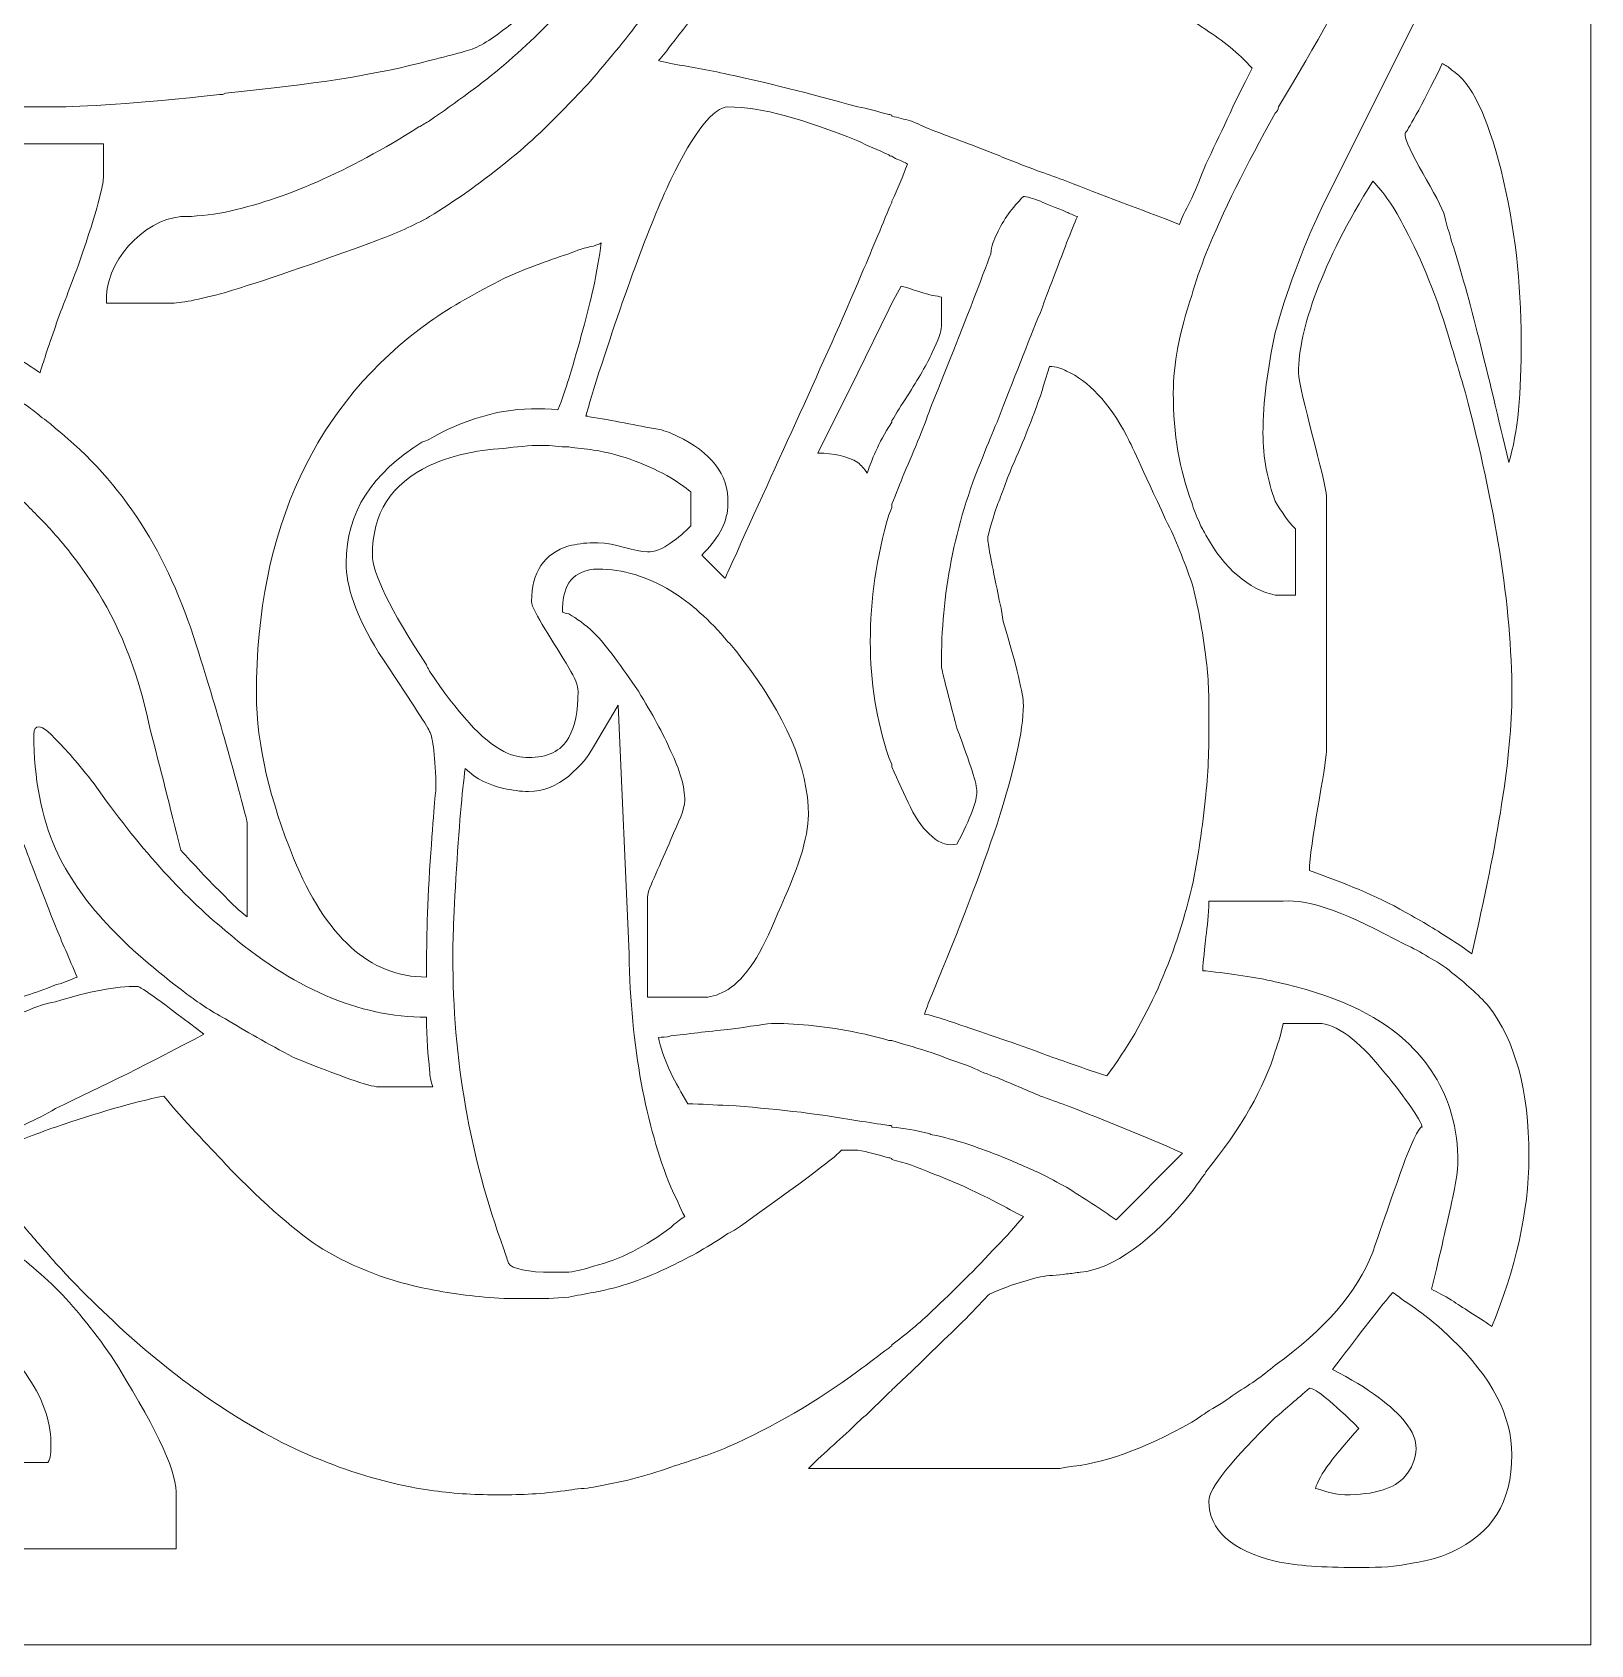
# Model space of a CAD drawing. Header units: inches. Extents: x -198 to 793, y -73 to 914.
# Drawn here: x 302 to 793, y -73 to 434 of the extents above; entities that cross this region are included whole.
import ezdxf

# ---------------------------------------------------------------- set-up
doc = ezdxf.new("R2010")
doc.units = ezdxf.units.IN
doc.header["$MEASUREMENT"] = 0
doc.layers.add('图层 1', color=7, linetype='Continuous')

# ---------------------------------------------------------------- blocks, each defined once
blk = doc.blocks.new('block 2')
at = {"layer": '图层 1', "lineweight": 0}
for points, knots in [([(749.15, 914.48), (749.15, 914.48), (734.55, 914.48), (734.55, 914.48), (734.55, 914.48), (693.66, 914.48), (693.66, 914.48), (693.66, 914.48), (671.77, 914.48), (671.77, 914.48), (671.77, 914.48), (667.39, 914.48), (667.39, 914.48), (667.39, 914.48), (627.97, 914.48), (627.97, 914.48), (627.97, 914.48), (619.69, 914.48), (619.69, 914.48), (619.69, 914.48), (606.07, 914.48), (606.07, 914.48), (606.07, 914.48), (585.62, 914.48), (585.62, 914.48), (585.62, 914.48), (572.98, 914.48), (572.98, 914.48), (572.98, 914.48), (571.99, 914.48), (571.99, 914.48), (571.99, 914.48), (562.26, 914.48), (562.26, 914.48), (562.26, 914.48), (521.37, 914.48), (521.37, 914.48), (521.37, 914.48), (503.37, 914.48), (503.37, 914.48), (503.37, 914.48), (479.04, 914.48), (479.04, 914.48), (479.04, 914.48), (471.25, 914.48), (471.25, 914.48), (471.25, 914.48), (450.81, 914.48), (450.81, 914.48), (450.81, 914.48), (427.46, 914.48), (427.46, 914.48), (427.46, 914.48), (363.21, 914.48), (363.21, 914.48), (363.21, 914.48), (309.67, 914.48), (309.67, 914.48), (309.67, 914.48), (300.43, 914.48), (300.43, 914.48), (300.43, 914.48), (255.16, 914.48), (255.16, 914.48), (255.16, 914.48), (239.59, 914.48), (239.59, 914.48), (239.59, 914.48), (234.72, 914.48), (234.72, 914.48), (234.72, 914.48), (213.8, 914.48), (213.8, 914.48), (213.8, 914.48), (206.98, 914.48), (206.98, 914.48), (206.98, 914.48), (181.18, 914.48), (181.18, 914.48), (181.18, 914.48), (152.96, 914.48), (152.96, 914.48), (152.96, 914.48), (116.94, 914.48), (116.94, 914.48), (116.94, 914.48), (98.45, 914.48), (98.45, 914.48), (98.45, 914.48), (69.25, 914.48), (69.25, 914.48), (69.25, 914.48), (20.09, 914.48), (20.09, 914.48), (20.09, 914.48), (-57.29, 914.48), (-57.29, 914.48), (-57.29, 914.48), (-79.67, 914.48), (-79.67, 914.48), (-79.67, 914.48), (-120.07, 914.48), (-120.07, 914.48), (-120.07, 914.48), (-197.94, 914.48), (-197.94, 914.48), (-197.94, 914.48), (-197.94, 335.33), (-197.94, 335.33), (-197.94, 335.33), (-120.07, 335.33), (-120.07, 335.33), (-120.07, 335.33), (-79.67, 335.33), (-79.67, 335.33), (-79.67, 335.33), (-57.29, 335.33), (-57.29, 335.33), (-57.29, 335.33), (20.09, 335.33), (20.09, 335.33), (20.09, 335.33), (69.25, 335.33), (69.25, 335.33), (69.25, 335.33), (98.45, 335.33), (98.45, 335.33), (98.45, 335.33), (116.94, 335.33), (116.94, 335.33), (116.94, 335.33), (127.17, 335.33), (127.17, 335.33), (130.09, 335.33), (138.36, 329.97), (152.96, 319.75), (155.89, 317.81), (158.8, 315.86), (161.73, 313.43), (170, 307.59), (176.33, 303.21), (181.19, 299.32), (188.01, 293.96), (190.92, 290.06), (190.92, 288.13), (190.92, 288.13), (190.92, -73.48), (190.92, -73.48), (190.92, -73.48), (206.98, -73.48), (206.98, -73.48), (206.98, -73.48), (213.8, -73.48), (213.8, -73.48), (213.8, -73.48), (234.72, -73.48), (234.72, -73.48), (234.72, -73.48), (239.59, -73.48), (239.59, -73.48), (239.59, -73.48), (255.17, -73.48), (255.17, -73.48), (255.17, -73.48), (300.43, -73.48), (300.43, -73.48), (300.43, -73.48), (309.67, -73.48), (309.67, -73.48), (309.67, -73.48), (363.21, -73.48), (363.21, -73.48), (363.21, -73.48), (427.46, -73.48), (427.46, -73.48), (427.46, -73.48), (450.81, -73.48), (450.81, -73.48), (450.81, -73.48), (471.25, -73.48), (471.25, -73.48), (471.25, -73.48), (479.04, -73.48), (479.04, -73.48), (479.04, -73.48), (503.37, -73.48), (503.37, -73.48), (503.37, -73.48), (521.38, -73.48), (521.38, -73.48), (521.38, -73.48), (562.26, -73.48), (562.26, -73.48), (562.26, -73.48), (572, -73.48), (572, -73.48), (572, -73.48), (572.98, -73.48), (572.98, -73.48), (572.98, -73.48), (585.62, -73.48), (585.62, -73.48), (585.62, -73.48), (606.07, -73.48), (606.07, -73.48), (606.07, -73.48), (619.69, -73.48), (619.69, -73.48), (619.69, -73.48), (627.97, -73.48), (627.97, -73.48), (627.97, -73.48), (667.39, -73.48), (667.39, -73.48), (667.39, -73.48), (671.77, -73.48), (671.77, -73.48), (671.77, -73.48), (693.66, -73.48), (693.66, -73.48), (693.66, -73.48), (734.55, -73.48), (734.55, -73.48), (734.55, -73.48), (749.15, -73.48), (749.15, -73.48), (749.15, -73.48), (792.95, -73.48), (792.95, -73.48), (792.95, -73.48), (792.95, 914.48), (792.95, 914.48), (792.95, 914.48), (749.15, 914.48), (749.15, 914.48)], [0, 0, 0, 0, 1, 1, 1, 2, 2, 2, 3, 3, 3, 4, 4, 4, 5, 5, 5, 6, 6, 6, 7, 7, 7, 8, 8, 8, 9, 9, 9, 10, 10, 10, 11, 11, 11, 12, 12, 12, 13, 13, 13, 14, 14, 14, 15, 15, 15, 16, 16, 16, 17, 17, 17, 18, 18, 18, 19, 19, 19, 20, 20, 20, 21, 21, 21, 22, 22, 22, 23, 23, 23, 24, 24, 24, 25, 25, 25, 26, 26, 26, 27, 27, 27, 28, 28, 28, 29, 29, 29, 30, 30, 30, 31, 31, 31, 32, 32, 32, 33, 33, 33, 34, 34, 34, 35, 35, 35, 36, 36, 36, 37, 37, 37, 38, 38, 38, 39, 39, 39, 40, 40, 40, 41, 41, 41, 42, 42, 42, 43, 43, 43, 44, 44, 44, 45, 45, 45, 46, 46, 46, 47, 47, 47, 48, 48, 48, 49, 49, 49, 50, 50, 50, 51, 51, 51, 52, 52, 52, 53, 53, 53, 54, 54, 54, 55, 55, 55, 56, 56, 56, 57, 57, 57, 58, 58, 58, 59, 59, 59, 60, 60, 60, 61, 61, 61, 62, 62, 62, 63, 63, 63, 64, 64, 64, 65, 65, 65, 66, 66, 66, 67, 67, 67, 68, 68, 68, 69, 69, 69, 70, 70, 70, 71, 71, 71, 72, 72, 72, 73, 73, 73, 74, 74, 74, 75, 75, 75, 76, 76, 76, 77, 77, 77, 78, 78, 78, 78]), ([(726.27, 516.38), (726.27, 516.38), (726.27, 544.61), (726.27, 544.61), (726.27, 544.61), (734.55, 544.61), (734.55, 544.61), (734.55, 544.61), (735.52, 544.61), (735.52, 544.61), (740.88, 545.09), (745.26, 543.14), (749.15, 538.76), (752.56, 535.36), (755.48, 530.49), (757.43, 524.65), (760.83, 516.38), (762.78, 509.07), (762.78, 502.75), (762.78, 494.96), (758.4, 480.35), (749.15, 460.89), (747.2, 457), (745.26, 452.62), (742.82, 448.24), (742.82, 448.24), (734.55, 431.69), (734.55, 431.69), (734.55, 431.69), (708.27, 379.14), (708.27, 379.14), (701.94, 365.51), (697.07, 352.37), (693.66, 339.71), (691.23, 328.52), (689.77, 317.81), (689.77, 308.07), (689.77, 300.29), (691.23, 292.99), (693.66, 286.66), (695.61, 283.25), (697.56, 280.33), (699.99, 277.91), (699.99, 277.91), (699.99, 256.97), (699.99, 256.97), (698.05, 256.97), (696.1, 256.97), (693.66, 256.97), (685.4, 258.92), (677.61, 265.25), (671.77, 275.95), (671.28, 276.93), (670.3, 278.38), (669.83, 279.85), (668.85, 281.79), (667.87, 284.23), (667.39, 286.18), (663.49, 296.39), (661.54, 307.59), (661.54, 320.73), (661.54, 329.48), (663.49, 340.19), (667.39, 351.39), (668.36, 355.77), (670.3, 360.15), (671.77, 364.53), (677.12, 377.67), (684.43, 392.27), (693.66, 408.82), (694.15, 409.31), (694.64, 409.79), (694.64, 410.76), (718.98, 451.16), (731.63, 477.45), (733.57, 488.15), (734.55, 492.04), (734.55, 495.45), (734.55, 498.37), (734.55, 510.05), (726.27, 514.91), (726.27, 516.38)], [0, 0, 0, 0, 1, 1, 1, 2, 2, 2, 3, 3, 3, 4, 4, 4, 5, 5, 5, 6, 6, 6, 7, 7, 7, 8, 8, 8, 9, 9, 9, 10, 10, 10, 11, 11, 11, 12, 12, 12, 13, 13, 13, 14, 14, 14, 15, 15, 15, 16, 16, 16, 17, 17, 17, 18, 18, 18, 19, 19, 19, 20, 20, 20, 21, 21, 21, 22, 22, 22, 23, 23, 23, 24, 24, 24, 25, 25, 25, 26, 26, 26, 27, 27, 27, 27]), ([(521.37, 479.88), (516.03, 470.62), (510.19, 460.89), (503.37, 451.16), (500.94, 447.75), (498.03, 443.86), (495.1, 439.96), (489.75, 432.67), (484.39, 426.34), (479.04, 420.01), (476.6, 417.09), (473.69, 414.17), (471.25, 411.74), (464.44, 404.44), (457.62, 398.11), (450.81, 392.75), (443.02, 386.43), (435.22, 381.08), (427.46, 376.21), (422.1, 373.29), (416.74, 370.86), (411.39, 368.91), (390.47, 361.12), (374.4, 355.77), (363.21, 352.36), (354.45, 349.93), (349.09, 348.96), (345.69, 348.96), (345.69, 348.96), (325.74, 348.96), (325.74, 348.96), (324.76, 361.61), (337.42, 375.24), (349.09, 376.21), (353.47, 376.21), (358.34, 376.69), (363.21, 377.67), (381.7, 381.56), (401.66, 390.32), (424.05, 404.44), (425.02, 404.93), (426.47, 405.9), (427.46, 406.39), (435.72, 412.23), (444, 418.07), (450.81, 423.91), (458.59, 430.72), (465.42, 437.04), (471.25, 443.86), (474.18, 447.26), (476.6, 450.67), (479.04, 454.09), (481.95, 457.98), (484.39, 461.87), (486.83, 465.76), (493.63, 478.42), (498.99, 489.12), (503.37, 497.89), (505.32, 501.77), (507.27, 505.18), (508.73, 507.62), (513.11, 511.51), (517.48, 514.92), (521.37, 518.33), (529.66, 525.14), (536.95, 530.49), (543.29, 533.9), (538.89, 516.38), (531.6, 498.37), (521.37, 479.88)], [0, 0, 0, 0, 1, 1, 1, 2, 2, 2, 3, 3, 3, 4, 4, 4, 5, 5, 5, 6, 6, 6, 7, 7, 7, 8, 8, 8, 9, 9, 9, 10, 10, 10, 11, 11, 11, 12, 12, 12, 13, 13, 13, 14, 14, 14, 15, 15, 15, 16, 16, 16, 17, 17, 17, 18, 18, 18, 19, 19, 19, 20, 20, 20, 21, 21, 21, 22, 22, 22, 23, 23, 23, 23]), ([(479.04, 472.57), (478.06, 468.68), (475.15, 463.81), (471.25, 457.97), (469.3, 455.06), (466.88, 451.64), (463.95, 448.24), (459.09, 442.4), (455.2, 438.02), (450.81, 435.1), (446.43, 431.69), (442.54, 429.26), (438.64, 428.29), (435.22, 427.31), (431.35, 426.34), (427.46, 425.36), (411.39, 420.99), (389.49, 417.58), (363.21, 415.14), (362.71, 414.66), (362.23, 414.66), (361.26, 414.66), (334.97, 411.74), (317.46, 410.76), (309.67, 410.76), (309.67, 410.76), (309.18, 410.76), (309.18, 410.76), (309.18, 410.76), (300.43, 410.76), (300.43, 410.76), (300.43, 410.76), (272.69, 410.76), (272.69, 410.76), (272.69, 410.76), (272.69, 454.56), (272.69, 454.56), (279.5, 455.06), (288.75, 456.52), (300.43, 457.48), (303.34, 457.97), (306.27, 458.46), (309.67, 458.95), (324.27, 460.41), (342.27, 462.35), (363.21, 464.79), (368.56, 465.76), (374.4, 466.25), (380.25, 467.22), (400.2, 469.17), (415.77, 470.63), (427.46, 472.09), (439.12, 473.06), (446.91, 474.03), (450.81, 474.03), (452.27, 474.03), (453.24, 474.52), (453.24, 474.52), (453.24, 474.52), (471.25, 474.52), (471.25, 474.52), (471.25, 474.52), (479.04, 474.52), (479.04, 474.52), (479.04, 474.52), (479.53, 474.52), (479.53, 474.52), (479.54, 473.55), (479.54, 473.06), (479.04, 472.57)], [0, 0, 0, 0, 1, 1, 1, 2, 2, 2, 3, 3, 3, 4, 4, 4, 5, 5, 5, 6, 6, 6, 7, 7, 7, 8, 8, 8, 9, 9, 9, 10, 10, 10, 11, 11, 11, 12, 12, 12, 13, 13, 13, 14, 14, 14, 15, 15, 15, 16, 16, 16, 17, 17, 17, 18, 18, 18, 19, 19, 19, 20, 20, 20, 21, 21, 21, 22, 22, 22, 23, 23, 23, 23]), ([(562.26, 469.17), (565.19, 468.19), (568.59, 467.7), (572, 467.22), (572.48, 466.74), (572.98, 466.74), (572.98, 466.74), (575.89, 466.25), (578.81, 465.76), (582.21, 464.79), (583.2, 464.79), (584.65, 464.3), (585.62, 464.3), (592.92, 462.84), (599.73, 461.38), (606.06, 459.92), (610.93, 458.46), (615.31, 457.48), (619.69, 456.03), (622.61, 455.06), (625.53, 454.56), (627.97, 453.59), (633.8, 451.64), (639.16, 449.7), (643.54, 448.24), (652.3, 445.81), (660.09, 442.4), (667.39, 438.02), (668.85, 437.04), (670.3, 436.07), (671.77, 435.1), (677.12, 431.69), (681.98, 427.8), (686.36, 422.93), (680.53, 411.74), (676.14, 401.52), (671.77, 392.75), (670.3, 388.87), (668.85, 385.45), (667.39, 382.05), (665.93, 379.13), (664.46, 376.69), (663.49, 373.78), (650.84, 378.64), (638.67, 383.02), (627.97, 387.4), (625.04, 388.38), (622.61, 389.35), (619.69, 390.32), (614.83, 392.27), (610.44, 393.73), (606.07, 395.68), (598.77, 398.6), (591.95, 401.03), (585.62, 403.46), (583.2, 404.44), (581.24, 405.41), (578.81, 406.38), (576.87, 406.87), (574.92, 407.36), (572.98, 407.85), (572.98, 408.33), (572.48, 408.33), (572, 408.33), (568.59, 409.3), (565.19, 410.28), (562.26, 410.76), (546.69, 415.14), (533.06, 418.55), (521.38, 420.99), (515.05, 422.45), (509.21, 423.42), (503.37, 424.39), (502.4, 424.88), (500.94, 424.88), (499.48, 425.36), (500.94, 426.82), (502.4, 428.77), (503.37, 430.23), (510.68, 438.99), (516.51, 448.24), (521.38, 457.97), (523.81, 462.35), (525.76, 467.22), (527.71, 472.09), (527.71, 472.09), (539.39, 472.09), (539.39, 472.09), (541.82, 472.09), (549.6, 471.11), (562.26, 469.17)], [0, 0, 0, 0, 1, 1, 1, 2, 2, 2, 3, 3, 3, 4, 4, 4, 5, 5, 5, 6, 6, 6, 7, 7, 7, 8, 8, 8, 9, 9, 9, 10, 10, 10, 11, 11, 11, 12, 12, 12, 13, 13, 13, 14, 14, 14, 15, 15, 15, 16, 16, 16, 17, 17, 17, 18, 18, 18, 19, 19, 19, 20, 20, 20, 21, 21, 21, 22, 22, 22, 23, 23, 23, 24, 24, 24, 25, 25, 25, 26, 26, 26, 27, 27, 27, 28, 28, 28, 29, 29, 29, 30, 30, 30, 30]), ([(767.15, 298.83), (760.34, 327.55), (755, 350.42), (749.15, 368.43), (748.67, 370.86), (747.68, 372.8), (747.2, 375.24), (747.2, 379.13), (735.52, 396.17), (734.55, 401.52), (734.55, 402.01), (734.55, 402.01), (734.55, 402.01), (734.55, 402.01), (734.55, 402.01), (734.55, 402.5), (735.04, 402.97), (739.41, 410.28), (746.23, 424.39), (747.2, 423.9), (748.18, 423.42), (749.15, 422.45), (755.48, 418.55), (760.34, 407.85), (764.72, 390.81), (769.1, 372.8), (771.05, 355.28), (771.05, 337.27), (771.05, 320.73), (770.08, 308.07), (767.15, 298.83)], [0, 0, 0, 0, 1, 1, 1, 2, 2, 2, 3, 3, 3, 4, 4, 4, 5, 5, 5, 6, 6, 6, 7, 7, 7, 8, 8, 8, 9, 9, 9, 10, 10, 10, 10]), ([(521.37, 264.28), (520.89, 263.79), (520.89, 262.81), (520.41, 262.32), (520.41, 262.32), (513.11, 269.62), (513.11, 269.62), (517.97, 274.49), (520.89, 279.36), (521.37, 284.71), (521.37, 284.71), (521.37, 286.18), (521.37, 286.18), (521.37, 286.18), (521.37, 287.64), (521.37, 287.64), (520.89, 296.39), (514.56, 303.21), (503.37, 308.07), (502.4, 308.56), (501.43, 308.56), (500.46, 309.05), (494.13, 310.02), (486.34, 311.97), (479.04, 312.94), (478.06, 312.94), (477.58, 313.43), (476.6, 313.43), (477.58, 316.35), (478.06, 318.78), (479.04, 321.71), (488.29, 350.9), (496.56, 373.29), (503.37, 387.89), (510.68, 402.98), (517, 410.76), (521.37, 410.76), (532.09, 410.76), (545.23, 406.87), (562.26, 400.06), (565.19, 398.6), (568.59, 397.14), (572, 395.68), (572.48, 395.2), (572.98, 395.2), (572.98, 395.2), (574.44, 394.22), (576.39, 393.73), (577.84, 392.76), (576.39, 388.87), (574.92, 384.97), (572.98, 381.08), (572.98, 380.59), (572.48, 379.62), (572, 378.65), (569.08, 371.34), (565.68, 363.56), (562.26, 355.29), (550.1, 327.06), (535.98, 296.88), (521.37, 264.28)], [0, 0, 0, 0, 1, 1, 1, 2, 2, 2, 3, 3, 3, 4, 4, 4, 5, 5, 5, 6, 6, 6, 7, 7, 7, 8, 8, 8, 9, 9, 9, 10, 10, 10, 11, 11, 11, 12, 12, 12, 13, 13, 13, 14, 14, 14, 15, 15, 15, 16, 16, 16, 17, 17, 17, 18, 18, 18, 19, 19, 19, 20, 20, 20, 20]), ([(272.69, 399.09), (272.69, 399.09), (300.43, 399.09), (300.43, 399.09), (300.43, 399.09), (309.67, 399.09), (309.67, 399.09), (309.67, 399.09), (324.76, 399.09), (324.76, 399.09), (324.76, 399.09), (324.76, 388.38), (324.76, 388.38), (324.76, 386.43), (322.82, 378.16), (317.46, 362.59), (314.54, 354.31), (311.62, 347.49), (309.67, 341.65), (307.24, 334.84), (305.78, 329.97), (304.81, 327.06), (303.34, 328.04), (301.88, 329), (300.43, 329.97), (286.31, 338.74), (272.2, 344.09), (258.08, 347.01), (260.03, 359.18), (265.4, 377.18), (272.69, 399.09)], [0, 0, 0, 0, 1, 1, 1, 2, 2, 2, 3, 3, 3, 4, 4, 4, 5, 5, 5, 6, 6, 6, 7, 7, 7, 8, 8, 8, 9, 9, 9, 10, 10, 10, 10]), ([(700.97, 327.06), (700.97, 340.68), (708.27, 361.61), (724.33, 387.4), (727.74, 384), (731.14, 379.13), (734.55, 372.32), (739.41, 363.07), (744.77, 350.9), (749.15, 335.33), (750.61, 330.46), (752.08, 325.59), (753.52, 320.73), (762.78, 285.2), (768.12, 254.05), (768.12, 225.82), (768.12, 206.85), (763.75, 179.59), (755.48, 144.06), (753.52, 145.53), (751.59, 146.98), (749.15, 148.45), (744.77, 151.36), (739.9, 154.28), (734.55, 157.2), (725.3, 162.56), (715.08, 166.45), (704.37, 170.34), (704.37, 177.65), (709.73, 203.44), (709.73, 207.82), (709.73, 207.82), (709.73, 288.13), (709.73, 288.13), (709.73, 292.5), (700.97, 321.71), (700.97, 327.06)], [0, 0, 0, 0, 1, 1, 1, 2, 2, 2, 3, 3, 3, 4, 4, 4, 5, 5, 5, 6, 6, 6, 7, 7, 7, 8, 8, 8, 9, 9, 9, 10, 10, 10, 11, 11, 11, 12, 12, 12, 12]), ([(593.41, 215.11), (597.79, 203.44), (599.73, 197.59), (599.73, 195.17), (599.73, 192.24), (597.79, 186.88), (593.41, 178.62), (590.98, 178.13), (588.06, 178.62), (585.62, 181.05), (583.2, 182.99), (580.76, 185.92), (578.81, 190.29), (576.87, 194.19), (574.92, 198.57), (572.98, 202.95), (572.98, 203.92), (572.48, 204.89), (572, 205.87), (568.1, 217.55), (566.16, 229.72), (566.16, 242.37), (566.16, 255.51), (568.1, 269.14), (572, 282.28), (572.48, 283.25), (572.98, 284.23), (572.98, 285.68), (574.44, 289.09), (575.4, 292.02), (576.87, 295.42), (580.27, 303.21), (583.2, 310.51), (585.62, 317.33), (595.84, 342.14), (601.69, 358.2), (604.12, 364.53), (604.12, 366.96), (605.1, 368.91), (606.07, 370.86), (608.01, 375.23), (610.93, 379.13), (614.34, 382.53), (615.32, 382.53), (617.26, 382.05), (619.69, 381.07), (621.64, 380.1), (624.56, 379.13), (627.97, 377.67), (628.94, 377.18), (629.91, 376.69), (631.37, 376.21), (630.4, 374.26), (629.42, 371.34), (627.97, 367.94), (626.02, 362.58), (623.1, 355.28), (619.69, 346.04), (615.8, 336.79), (611.42, 325.1), (606.07, 311.48), (604.61, 308.07), (603.15, 304.67), (601.69, 300.77), (592.43, 278.87), (588.54, 256.97), (588.54, 235.08), (588.54, 233.12), (590.49, 226.8), (593.41, 215.11)], [0, 0, 0, 0, 1, 1, 1, 2, 2, 2, 3, 3, 3, 4, 4, 4, 5, 5, 5, 6, 6, 6, 7, 7, 7, 8, 8, 8, 9, 9, 9, 10, 10, 10, 11, 11, 11, 12, 12, 12, 13, 13, 13, 14, 14, 14, 15, 15, 15, 16, 16, 16, 17, 17, 17, 18, 18, 18, 19, 19, 19, 20, 20, 20, 21, 21, 21, 22, 22, 22, 23, 23, 23, 23]), ([(427.46, 170.34), (426.47, 154.28), (426.47, 144.06), (426.47, 136.76), (408.47, 136.76), (394.84, 149.42), (384.63, 174.24), (377.32, 192.24), (372.94, 209.77), (372.94, 225.82), (372.94, 277.9), (391.44, 317.33), (427.46, 343.12), (434.26, 347.98), (442.54, 352.36), (450.81, 356.74), (457.14, 359.66), (463.95, 362.09), (471.25, 364.53), (473.69, 365.51), (476.6, 366.48), (479.04, 366.96), (480.02, 367.45), (480.98, 367.45), (481.47, 367.94), (480.98, 363.56), (480.02, 359.18), (479.04, 353.82), (477.09, 345.55), (474.66, 336.3), (471.25, 325.11), (470.28, 322.19), (469.3, 318.78), (467.85, 315.38), (462.49, 315.86), (456.65, 315.86), (450.81, 314.89), (443.02, 313.43), (434.75, 310.51), (427.46, 306.13), (426.47, 305.64), (425.99, 305.64), (425.02, 305.16), (409.44, 295.42), (401.18, 283.25), (401.18, 267.2), (401.18, 259.9), (404.1, 250.64), (411.39, 238.96), (421.12, 224.37), (426.47, 216.09), (427.46, 214.14), (428.42, 212.2), (429.4, 205.87), (429.4, 196.14), (429.4, 195.17), (428.42, 185.92), (427.46, 170.34)], [0, 0, 0, 0, 1, 1, 1, 2, 2, 2, 3, 3, 3, 4, 4, 4, 5, 5, 5, 6, 6, 6, 7, 7, 7, 8, 8, 8, 9, 9, 9, 10, 10, 10, 11, 11, 11, 12, 12, 12, 13, 13, 13, 14, 14, 14, 15, 15, 15, 16, 16, 16, 17, 17, 17, 18, 18, 18, 19, 19, 19, 19]), ([(562.26, 327.06), (562.26, 327.06), (572, 347.01), (572, 347.01), (572, 347.01), (572.98, 348.95), (572.98, 348.95), (572.98, 348.95), (575.89, 354.31), (575.89, 354.31), (576.39, 354.31), (582.21, 352.36), (585.62, 351.39), (587.08, 351.39), (588.06, 350.9), (588.54, 350.9), (588.54, 350.9), (588.54, 341.65), (588.54, 341.65), (588.54, 340.19), (587.57, 337.27), (585.62, 333.38), (584.17, 329.97), (581.24, 325.11), (577.84, 319.75), (575.89, 316.84), (574.44, 314.4), (572.98, 311.97), (572.98, 311.48), (572.48, 310.51), (572, 310.02), (568.1, 303.7), (566.16, 298.34), (565.19, 295.42), (564.21, 296.88), (563.23, 297.85), (562.26, 298.83), (558.86, 300.77), (554.96, 301.74), (549.6, 301.74), (549.6, 301.74), (562.26, 327.06), (562.26, 327.06)], [0, 0, 0, 0, 1, 1, 1, 2, 2, 2, 3, 3, 3, 4, 4, 4, 5, 5, 5, 6, 6, 6, 7, 7, 7, 8, 8, 8, 9, 9, 9, 10, 10, 10, 11, 11, 11, 12, 12, 12, 13, 13, 13, 14, 14, 14, 14]), ([(203.58, 348.95), (204.56, 348.95), (205.52, 348.95), (206.98, 348.95), (208.93, 348.47), (210.88, 348.47), (213.79, 347.98), (219.64, 347.01), (226.45, 345.06), (234.72, 342.62), (236.19, 342.14), (238.13, 341.65), (239.59, 341.17), (244.46, 339.71), (249.81, 337.76), (255.16, 335.81), (257.11, 335.32), (258.57, 334.84), (260.03, 334.36), (279.49, 327.55), (292.64, 321.71), (300.43, 316.84), (302.37, 315.37), (303.83, 314.4), (304.81, 313.43), (306.75, 311.97), (308.22, 311), (309.67, 309.54), (331.09, 292.5), (345.2, 269.62), (353.96, 241.4), (357.86, 229.23), (360.77, 219.01), (363.21, 210.73), (367.58, 194.68), (370.02, 186.4), (370.02, 184.95), (370.02, 184.95), (370.02, 155.75), (370.02, 155.75), (367.58, 157.68), (365.15, 159.64), (363.21, 162.07), (357.37, 167.42), (352.99, 172.78), (349.09, 176.67), (345.69, 190.29), (342.76, 202.47), (339.36, 215.11), (335.46, 234.09), (329.14, 248.7), (321.84, 259.9), (317.95, 265.73), (314.05, 271.08), (309.67, 275.95), (306.75, 279.36), (303.34, 282.76), (300.43, 285.68), (287.29, 298.34), (272.2, 307.59), (256.14, 314.4), (255.65, 314.4), (255.65, 314.4), (255.16, 314.4), (250.3, 316.35), (244.95, 317.81), (239.59, 319.75), (238.13, 320.24), (236.19, 320.73), (234.72, 321.71), (227.42, 324.14), (220.61, 326.56), (213.8, 329), (211.37, 329.97), (208.93, 330.46), (206.98, 331.44), (200.66, 333.87), (194.32, 336.3), (188.01, 338.25), (190.92, 345.55), (196.28, 348.95), (203.58, 348.95)], [0, 0, 0, 0, 1, 1, 1, 2, 2, 2, 3, 3, 3, 4, 4, 4, 5, 5, 5, 6, 6, 6, 7, 7, 7, 8, 8, 8, 9, 9, 9, 10, 10, 10, 11, 11, 11, 12, 12, 12, 13, 13, 13, 14, 14, 14, 15, 15, 15, 16, 16, 16, 17, 17, 17, 18, 18, 18, 19, 19, 19, 20, 20, 20, 21, 21, 21, 22, 22, 22, 23, 23, 23, 24, 24, 24, 25, 25, 25, 26, 26, 26, 27, 27, 27, 27]), ([(640.62, 105.62), (636.24, 107.07), (631.85, 108.53), (627.97, 109.99), (625.04, 110.96), (622.12, 111.94), (619.69, 112.92), (614.83, 114.86), (609.96, 116.32), (606.07, 117.78), (595.84, 121.19), (589.02, 123.62), (585.62, 124.59), (584.17, 125.08), (583.2, 125.08), (583.2, 125.08), (584.17, 127.52), (584.65, 129.46), (585.62, 131.41), (594.39, 152.34), (601.21, 170.34), (606.07, 184.95), (611.42, 201.98), (614.34, 214.14), (614.34, 222.41), (614.34, 225.82), (612.39, 234.1), (608.01, 248.7), (607.52, 252.6), (606.56, 256), (606.07, 258.92), (604.12, 268.16), (603.15, 273.03), (603.15, 274.98), (603.15, 275.95), (604.12, 279.36), (606.07, 285.2), (607.52, 288.61), (608.99, 293.47), (611.42, 298.83), (615.32, 307.59), (617.75, 314.4), (619.69, 319.75), (621.15, 324.62), (622.13, 327.55), (622.62, 329), (624.57, 329), (626.51, 328.52), (627.97, 327.55), (634.78, 324.62), (641.11, 317.81), (646.95, 307.1), (647.92, 305.16), (651.82, 296.88), (659.11, 280.82), (662.52, 274.49), (664.95, 267.68), (667.39, 260.87), (669.34, 253.57), (670.79, 245.78), (671.77, 237.51), (672.74, 231.18), (672.74, 224.86), (672.74, 218.52), (672.74, 210.25), (672.74, 201.98), (671.77, 194.19), (670.79, 183.98), (669.34, 174.25), (667.39, 164.99), (662.03, 142.6), (653.27, 122.65), (640.62, 105.62)], [0, 0, 0, 0, 1, 1, 1, 2, 2, 2, 3, 3, 3, 4, 4, 4, 5, 5, 5, 6, 6, 6, 7, 7, 7, 8, 8, 8, 9, 9, 9, 10, 10, 10, 11, 11, 11, 12, 12, 12, 13, 13, 13, 14, 14, 14, 15, 15, 15, 16, 16, 16, 17, 17, 17, 18, 18, 18, 19, 19, 19, 20, 20, 20, 21, 21, 21, 22, 22, 22, 23, 23, 23, 24, 24, 24, 24]), ([(300.43, 176.67), (302.86, 170.34), (305.78, 162.56), (309.67, 152.82), (311.62, 147.96), (314.05, 142.6), (316.49, 136.76), (314.05, 135.78), (312.11, 134.82), (309.67, 134.33), (306.27, 132.86), (303.34, 131.89), (300.43, 130.92), (286.8, 126.54), (276.59, 124.11), (269.28, 124.11), (263.92, 124.11), (259.55, 128.96), (255.16, 139.2), (247.87, 157.68), (243.49, 193.21), (241.54, 245.29), (241.54, 269.62), (242.51, 289.58), (245.42, 307.1), (248.84, 305.16), (252.24, 303.21), (255.16, 300.77), (260.51, 297.85), (265.87, 294.45), (271.71, 291.52), (287.29, 282.28), (294.58, 274.98), (294.58, 269.62), (294.58, 269.62), (294.58, 196.14), (294.58, 196.14), (294.58, 193.7), (296.54, 186.88), (300.43, 176.67)], [0, 0, 0, 0, 1, 1, 1, 2, 2, 2, 3, 3, 3, 4, 4, 4, 5, 5, 5, 6, 6, 6, 7, 7, 7, 8, 8, 8, 9, 9, 9, 10, 10, 10, 11, 11, 11, 12, 12, 12, 13, 13, 13, 13]), ([(427.46, 233.12), (426.97, 234.1), (426.47, 234.59), (426.47, 235.08), (414.79, 252.6), (409.44, 264.28), (409.44, 269.62), (409.44, 282.76), (415.28, 292.02), (427.46, 297.85), (433.78, 300.77), (441.56, 302.72), (450.81, 303.21), (454.71, 303.7), (458.6, 304.18), (462.98, 304.18), (465.91, 304.18), (468.33, 303.7), (471.25, 303.7), (473.69, 303.21), (476.6, 303.21), (479.04, 302.72), (488.29, 301.26), (496.56, 297.85), (503.37, 293.96), (505.8, 292.5), (507.75, 291.04), (509.7, 289.58), (509.7, 289.58), (509.7, 278.87), (509.7, 278.87), (507.75, 276.93), (505.8, 274.98), (503.37, 273.52), (500.94, 271.58), (498.03, 270.61), (496.07, 270.61), (492.18, 270.61), (485.85, 273.52), (480.5, 273.52), (480.02, 273.52), (479.54, 273.52), (479.04, 273.52), (476.12, 273.52), (473.69, 273.03), (471.25, 272.54), (463.47, 270.12), (459.56, 264.27), (459.56, 255.02), (459.56, 252.11), (466.88, 241.89), (471.25, 234.09), (473.2, 231.18), (474.18, 228.26), (474.18, 226.8), (474.18, 220.47), (473.2, 215.6), (471.25, 212.2), (468.82, 207.81), (464.44, 205.87), (458.6, 205.87), (456.17, 205.87), (453.73, 206.36), (450.81, 207.81), (444, 211.22), (436.21, 219.99), (427.46, 233.12)], [0, 0, 0, 0, 1, 1, 1, 2, 2, 2, 3, 3, 3, 4, 4, 4, 5, 5, 5, 6, 6, 6, 7, 7, 7, 8, 8, 8, 9, 9, 9, 10, 10, 10, 11, 11, 11, 12, 12, 12, 13, 13, 13, 14, 14, 14, 15, 15, 15, 16, 16, 16, 17, 17, 17, 18, 18, 18, 19, 19, 19, 20, 20, 20, 21, 21, 21, 22, 22, 22, 22]), ([(503.37, 207.81), (500.94, 213.66), (497.54, 219.5), (493.15, 226.8), (487.8, 234.59), (483.42, 240.91), (479.04, 245.29), (476.6, 247.72), (473.69, 249.67), (471.25, 251.13), (470.28, 251.13), (469.79, 251.62), (469.3, 251.62), (469.3, 255.51), (469.79, 258.43), (471.25, 260.87), (472.71, 263.3), (475.64, 264.76), (479.04, 265.24), (479.54, 265.24), (480.02, 265.24), (480.5, 265.24), (488.29, 265.24), (496.07, 262.81), (503.37, 258.43), (509.7, 254.54), (515.54, 249.19), (521.37, 242.37), (522.85, 240.91), (524.3, 238.96), (525.76, 237.02), (539.38, 219.5), (546.69, 202.47), (546.69, 187.86), (546.69, 180.56), (543.29, 170.34), (536.96, 156.71), (532.09, 144.06), (526.74, 136.27), (521.38, 132.86), (518.95, 131.4), (516.51, 130.43), (514.07, 130.43), (514.07, 130.43), (503.37, 130.43), (503.37, 130.43), (503.37, 130.43), (496.07, 130.43), (496.07, 130.43), (496.07, 130.43), (496.07, 162.07), (496.07, 162.07), (496.07, 164.5), (500.46, 172.78), (503.37, 180.08), (505.8, 185.43), (507.76, 189.81), (507.76, 192.24), (507.75, 196.63), (506.29, 201.98), (503.37, 207.81)], [0, 0, 0, 0, 1, 1, 1, 2, 2, 2, 3, 3, 3, 4, 4, 4, 5, 5, 5, 6, 6, 6, 7, 7, 7, 8, 8, 8, 9, 9, 9, 10, 10, 10, 11, 11, 11, 12, 12, 12, 13, 13, 13, 14, 14, 14, 15, 15, 15, 16, 16, 16, 17, 17, 17, 18, 18, 18, 19, 19, 19, 20, 20, 20, 20]), ([(435.72, 167.91), (436.71, 183.97), (437.67, 195.17), (438.64, 202.47), (442.05, 199.06), (446.43, 197.11), (450.81, 196.14), (453.24, 195.65), (456.17, 195.17), (458.6, 195.17), (463.47, 195.17), (467.36, 197.1), (471.25, 200.03), (473.2, 201.98), (475.64, 203.92), (477.58, 206.84), (477.58, 206.84), (479.04, 209.28), (479.04, 209.28), (479.04, 209.28), (486.83, 222.41), (486.83, 222.41), (486.83, 222.41), (490.24, 144.06), (490.24, 144.06), (490.73, 114.38), (495.59, 90.04), (503.37, 70.57), (504.84, 67.65), (506.29, 64.25), (507.75, 61.32), (506.29, 60.35), (504.84, 59.38), (503.37, 57.92), (495.59, 52.08), (487.32, 47.7), (479.04, 45.75), (476.6, 44.78), (473.69, 44.29), (471.25, 43.8), (469.3, 43.8), (467.85, 43.8), (465.91, 43.8), (458.6, 43.8), (453.24, 44.78), (452.27, 46.72), (451.79, 48.19), (451.3, 49.64), (450.81, 51.11), (440.1, 80.31), (434.75, 110.96), (434.75, 143.09), (434.75, 144.06), (434.75, 152.34), (435.72, 167.91)], [0, 0, 0, 0, 1, 1, 1, 2, 2, 2, 3, 3, 3, 4, 4, 4, 5, 5, 5, 6, 6, 6, 7, 7, 7, 8, 8, 8, 9, 9, 9, 10, 10, 10, 11, 11, 11, 12, 12, 12, 13, 13, 13, 14, 14, 14, 15, 15, 15, 16, 16, 16, 17, 17, 17, 18, 18, 18, 18]), ([(351.05, 131.41), (331.09, 146.5), (317.46, 160.12), (309.67, 177.16), (305.29, 187.37), (302.86, 199.06), (302.86, 213.18), (302.86, 216.58), (305.29, 216.58), (309.67, 211.71), (312.59, 208.79), (316.97, 203.92), (321.84, 197.6), (335.46, 178.13), (349.58, 162.56), (363.21, 151.36), (384.13, 133.36), (405.07, 124.11), (426.47, 124.11), (426.47, 117.29), (426.97, 111.94), (427.46, 107.56), (427.46, 105.62), (427.93, 103.67), (428.42, 102.21), (428.42, 102.21), (427.46, 102.21), (427.46, 102.21), (427.46, 102.21), (411.39, 102.21), (411.39, 102.21), (408.47, 102.21), (399.21, 105.62), (384.63, 111.45), (376.35, 115.83), (369.54, 119.73), (363.21, 123.62), (358.34, 126.06), (354.45, 128.97), (351.05, 131.41)], [0, 0, 0, 0, 1, 1, 1, 2, 2, 2, 3, 3, 3, 4, 4, 4, 5, 5, 5, 6, 6, 6, 7, 7, 7, 8, 8, 8, 9, 9, 9, 10, 10, 10, 11, 11, 11, 12, 12, 12, 13, 13, 13, 13]), ([(761.8, 26.77), (756.93, 30.18), (752.56, 32.61), (749.15, 35.04), (746.71, 36.5), (744.77, 37.48), (742.82, 38.45), (745.74, 50.13), (747.68, 59.38), (749.15, 65.7), (750.61, 72.03), (751.09, 76.41), (751.09, 78.36), (751.09, 83.71), (750.61, 88.58), (749.15, 93.44), (746.71, 102.21), (741.85, 109.99), (734.55, 116.81), (725.3, 125.08), (711.68, 131.41), (693.66, 135.3), (687.34, 136.76), (680.05, 137.74), (671.77, 138.71), (671.77, 138.71), (671.28, 138.71), (670.79, 138.71), (670.79, 140.16), (671.28, 143.57), (671.77, 149.42), (672.25, 152.81), (672.74, 156.23), (672.74, 160.61), (672.74, 160.61), (693.66, 160.61), (693.66, 160.61), (693.66, 160.61), (696.1, 160.61), (696.1, 160.61), (704.37, 161.58), (716.54, 156.71), (734.55, 146.97), (736.99, 146), (739.41, 144.55), (741.85, 143.08), (744.29, 141.63), (747.2, 140.16), (749.15, 138.22), (753.52, 134.82), (757.43, 131.41), (760.83, 127.52), (769.1, 116.81), (773.49, 101.23), (773.49, 80.3), (773.49, 62.3), (769.1, 44.78), (761.8, 26.77)], [0, 0, 0, 0, 1, 1, 1, 2, 2, 2, 3, 3, 3, 4, 4, 4, 5, 5, 5, 6, 6, 6, 7, 7, 7, 8, 8, 8, 9, 9, 9, 10, 10, 10, 11, 11, 11, 12, 12, 12, 13, 13, 13, 14, 14, 14, 15, 15, 15, 16, 16, 16, 17, 17, 17, 18, 18, 18, 19, 19, 19, 19]), ([(239.59, 93.93), (241.54, 95.88), (243.98, 97.83), (246.4, 100.25), (249.81, 102.7), (252.73, 104.64), (255.17, 106.58), (261, 110.48), (266.37, 113.4), (270.25, 114.86), (281.44, 119.73), (291.67, 123.14), (300.43, 126.06), (303.83, 127.52), (306.76, 128.49), (309.67, 128.97), (320.38, 132.38), (328.65, 133.84), (335.46, 133.84), (336.45, 133.84), (343.74, 128.49), (356.39, 118.75), (339.85, 109.99), (324.27, 102.21), (309.67, 95.39), (306.76, 93.44), (303.35, 91.98), (300.43, 90.53), (283.88, 82.73), (268.79, 75.92), (255.17, 70.57), (249.81, 68.14), (244.95, 66.19), (239.59, 64.73), (238.13, 63.76), (236.19, 63.27), (234.72, 62.79), (232.29, 61.81), (229.87, 61.32), (227.91, 60.35), (227.91, 60.35), (227.91, 74.96), (227.91, 74.96), (227.91, 78.84), (229.87, 83.22), (234.72, 88.58), (236.19, 90.53), (237.65, 91.99), (239.59, 93.93)], [0, 0, 0, 0, 1, 1, 1, 2, 2, 2, 3, 3, 3, 4, 4, 4, 5, 5, 5, 6, 6, 6, 7, 7, 7, 8, 8, 8, 9, 9, 9, 10, 10, 10, 11, 11, 11, 12, 12, 12, 13, 13, 13, 14, 14, 14, 15, 15, 15, 16, 16, 16, 16]), ([(503.37, 106.58), (501.43, 110.96), (499.97, 114.86), (499.48, 117.78), (500.46, 117.78), (501.92, 117.78), (503.37, 118.26), (508.24, 118.75), (515.05, 119.73), (521.37, 120.22), (528.19, 121.19), (534.04, 122.16), (535.98, 122.16), (543.76, 122.16), (552.53, 121.19), (562.26, 119.24), (565.19, 118.75), (568.59, 117.78), (572, 116.81), (572.48, 116.81), (572.98, 116.81), (572.98, 116.81), (577.35, 115.34), (581.24, 114.38), (585.62, 112.92), (589.51, 111.45), (593.41, 109.99), (597.79, 108.53), (600.7, 107.07), (603.14, 106.1), (606.07, 105.13), (610.44, 103.18), (615.31, 101.23), (619.69, 99.28), (622.61, 98.32), (625.04, 97.34), (627.97, 96.36), (640.14, 91.5), (652.78, 86.63), (664.46, 81.28), (664.46, 81.28), (643.54, 60.35), (643.54, 60.35), (638.67, 63.76), (633.32, 67.16), (627.97, 70.57), (625.04, 72.03), (622.61, 73.49), (619.69, 74.96), (615.31, 76.9), (610.93, 78.84), (606.07, 80.79), (599.73, 83.22), (592.92, 85.66), (585.62, 87.12), (585.13, 87.12), (584.65, 87.61), (584.17, 87.61), (580.27, 88.58), (576.87, 89.06), (572.98, 89.54), (572.98, 90.04), (572.48, 90.04), (572, 90.04), (568.59, 90.53), (565.68, 91.01), (562.26, 91.5), (548.63, 93.93), (535.01, 95.39), (521.38, 96.36), (517.01, 96.36), (513.11, 96.85), (508.73, 96.85), (506.78, 100.25), (504.84, 103.67), (503.37, 106.58)], [0, 0, 0, 0, 1, 1, 1, 2, 2, 2, 3, 3, 3, 4, 4, 4, 5, 5, 5, 6, 6, 6, 7, 7, 7, 8, 8, 8, 9, 9, 9, 10, 10, 10, 11, 11, 11, 12, 12, 12, 13, 13, 13, 14, 14, 14, 15, 15, 15, 16, 16, 16, 17, 17, 17, 18, 18, 18, 19, 19, 19, 20, 20, 20, 21, 21, 21, 22, 22, 22, 23, 23, 23, 24, 24, 24, 25, 25, 25, 25]), ([(667.39, -3.41), (651.81, -12.16), (639.16, -16.54), (627.97, -17.52), (626.51, -18), (625.04, -18), (624.07, -18), (624.07, -18), (619.69, -18), (619.69, -18), (619.69, -18), (606.07, -18), (606.07, -18), (606.07, -18), (585.62, -18), (585.62, -18), (585.62, -18), (572.98, -18), (572.98, -18), (572.98, -18), (572, -18), (572, -18), (572, -18), (562.26, -18), (562.26, -18), (562.26, -18), (546.69, -18), (546.69, -18), (552.05, -12.65), (557.39, -8.27), (562.26, -3.41), (565.68, -0.48), (569.08, 2.92), (572, 5.85), (572.48, 6.33), (572.98, 6.33), (572.98, 6.82), (577.84, 11.2), (581.73, 15.09), (585.62, 18.98), (592.43, 25.31), (598.28, 31.15), (603.14, 36.5), (603.63, 36.99), (605.1, 37.48), (606.07, 37.97), (609.46, 39.42), (613.86, 40.89), (619.69, 42.35), (622.12, 42.84), (625.04, 42.84), (627.97, 43.31), (629.42, 43.31), (630.89, 43.8), (632.34, 43.8), (642.56, 44.78), (654.73, 53.54), (667.39, 69.12), (668.36, 70.57), (669.83, 72.52), (670.79, 73.98), (671.28, 74.47), (671.77, 74.96), (671.77, 75.44), (682.96, 89.07), (690.26, 102.21), (693.66, 113.41), (694.64, 116.33), (695.61, 119.24), (696.1, 122.16), (696.1, 122.16), (707.3, 122.16), (707.3, 122.16), (712.65, 122.16), (719.95, 116.81), (727.25, 107.56), (730.17, 104.15), (732.6, 101.23), (734.55, 98.32), (737.47, 94.42), (739.41, 91.51), (739.9, 89.55), (739.41, 90.04), (737.47, 86.64), (734.55, 79.33), (732.11, 72.52), (728.71, 62.79), (724.32, 50.13), (719.46, 37.48), (709.24, 25.79), (693.66, 14.6), (689.77, 11.2), (685.39, 8.28), (680.05, 4.87), (677.61, 2.93), (674.69, 1.47), (671.77, -0.48), (670.3, -1.46), (668.85, -2.44), (667.39, -3.41)], [0, 0, 0, 0, 1, 1, 1, 2, 2, 2, 3, 3, 3, 4, 4, 4, 5, 5, 5, 6, 6, 6, 7, 7, 7, 8, 8, 8, 9, 9, 9, 10, 10, 10, 11, 11, 11, 12, 12, 12, 13, 13, 13, 14, 14, 14, 15, 15, 15, 16, 16, 16, 17, 17, 17, 18, 18, 18, 19, 19, 19, 20, 20, 20, 21, 21, 21, 22, 22, 22, 23, 23, 23, 24, 24, 24, 25, 25, 25, 26, 26, 26, 27, 27, 27, 28, 28, 28, 29, 29, 29, 30, 30, 30, 31, 31, 31, 32, 32, 32, 33, 33, 33, 33]), ([(503.37, -17.52), (495.59, -20.44), (487.32, -22.38), (479.04, -23.84), (476.6, -24.33), (473.69, -24.33), (471.25, -24.82), (464.44, -25.79), (457.62, -26.27), (450.81, -26.27), (449.84, -26.27), (449.35, -26.27), (448.37, -26.27), (441.08, -26.27), (434.26, -25.79), (427.46, -24.82), (405.54, -21.42), (384.13, -13.14), (363.21, 0.49), (345.2, 12.17), (327.2, 27.75), (309.67, 46.72), (306.75, 50.13), (303.34, 54.02), (300.43, 57.43), (294.58, 64.25), (288.75, 71.54), (282.91, 79.33), (289.24, 81.77), (295.07, 84.2), (300.43, 86.14), (303.34, 87.12), (306.75, 88.58), (309.67, 89.55), (322.82, 93.93), (334, 97.34), (343.74, 99.29), (350.56, 91.01), (357.37, 84.2), (363.21, 77.87), (375.87, 64.73), (386.08, 55.97), (393.88, 51.1), (403.61, 45.26), (414.79, 40.89), (427.46, 38.45), (434.75, 36.99), (442.54, 36.01), (450.81, 35.53), (453.24, 35.53), (456.17, 35.53), (458.6, 35.53), (462.98, 35.53), (466.88, 35.53), (471.25, 36.01), (473.69, 36.5), (476.6, 36.99), (479.04, 37.48), (487.32, 38.94), (495.59, 41.86), (503.37, 45.75), (509.7, 48.67), (515.54, 52.08), (521.37, 55.97), (523.32, 56.94), (524.78, 57.92), (526.73, 59.38), (548.63, 74.96), (557.88, 82.25), (556.9, 82.25), (558.37, 82.25), (560.31, 82.25), (562.26, 82.25), (565.19, 81.77), (568.59, 80.79), (571.99, 79.82), (572.48, 79.82), (572.98, 79.82), (572.98, 79.33), (576.87, 78.36), (581.24, 76.9), (585.62, 74.96), (591.95, 72.51), (598.77, 69.6), (606.06, 65.7), (608.98, 64.25), (611.41, 62.79), (614.34, 61.32), (611.9, 58.41), (608.98, 55), (606.06, 52.08), (599.26, 44.78), (592.43, 37.97), (585.62, 31.64), (581.72, 27.74), (577.35, 24.34), (572.98, 20.93), (572.98, 20.44), (572.48, 20.44), (571.99, 19.96), (568.59, 17.53), (565.68, 15.09), (562.26, 12.66), (549.12, 2.92), (535.5, -4.86), (521.37, -11.19), (515.54, -13.63), (509.7, -15.56), (503.37, -17.52)], [0, 0, 0, 0, 1, 1, 1, 2, 2, 2, 3, 3, 3, 4, 4, 4, 5, 5, 5, 6, 6, 6, 7, 7, 7, 8, 8, 8, 9, 9, 9, 10, 10, 10, 11, 11, 11, 12, 12, 12, 13, 13, 13, 14, 14, 14, 15, 15, 15, 16, 16, 16, 17, 17, 17, 18, 18, 18, 19, 19, 19, 20, 20, 20, 21, 21, 21, 22, 22, 22, 23, 23, 23, 24, 24, 24, 25, 25, 25, 26, 26, 26, 27, 27, 27, 28, 28, 28, 29, 29, 29, 30, 30, 30, 31, 31, 31, 32, 32, 32, 33, 33, 33, 34, 34, 34, 35, 35, 35, 36, 36, 36, 36]), ([(347.64, -43.31), (347.64, -43.31), (309.67, -43.31), (309.67, -43.31), (309.67, -43.31), (300.43, -43.31), (300.43, -43.31), (300.43, -43.31), (298.97, -43.31), (298.97, -43.31), (287.29, -43.31), (274.63, -35.53), (259.06, -20.93), (257.6, -19.95), (256.62, -18.49), (255.16, -17.52), (247.87, -10.22), (243, -3.41), (239.59, 2.44), (237.16, 7.3), (236.19, 11.69), (236.19, 15.58), (236.19, 18.01), (237.16, 20.93), (239.59, 23.86), (242.51, 27.26), (246.4, 31.15), (251.76, 35.54), (252.73, 31.15), (254.19, 27.75), (255.16, 24.34), (258.57, 16.55), (261.49, 10.71), (264.41, 5.85), (273.66, -7.3), (283.88, -15.08), (293.61, -16.05), (293.61, -16.05), (300.43, -16.05), (300.43, -16.05), (300.43, -16.05), (307.24, -16.05), (307.24, -16.05), (308.22, -15.08), (308.22, -12.65), (308.22, -9.73), (308.22, -2.92), (305.29, 4.87), (300.43, 11.69), (289.73, 27.26), (271.22, 40.4), (259.06, 40.4), (257.6, 40.4), (256.62, 40.4), (255.16, 40.4), (249.32, 39.91), (243.98, 38.45), (239.59, 36.01), (237.65, 34.56), (236.19, 33.1), (234.72, 31.64), (227.91, 24.83), (224.5, 14.12), (224.5, -1.46), (224.5, -3.41), (229.87, -12.16), (234.72, -19.95), (236.67, -23.35), (238.61, -26.76), (239.59, -29.2), (240.57, -31.15), (241.54, -33.09), (241.54, -33.57), (241.54, -36.98), (240.57, -39.9), (239.59, -41.85), (238.61, -44.28), (236.67, -46.24), (234.72, -47.69), (232.29, -48.67), (229.38, -49.15), (225.48, -49.15), (220.61, -49.15), (216.71, -48.17), (213.8, -45.25), (210.88, -42.83), (208.45, -39.42), (206.98, -35.04), (204.07, -28.23), (202.6, -18), (202.6, -5.34), (202.6, 6.33), (204.07, 17.04), (206.98, 25.79), (208.45, 31.15), (210.88, 35.54), (213.8, 39.91), (218.67, 47.7), (225.96, 53.05), (234.72, 56.46), (236.19, 56.95), (238.13, 57.92), (239.59, 58.41), (244.46, 59.39), (249.81, 60.35), (255.16, 60.35), (256.14, 60.35), (257.11, 60.35), (258.08, 60.35), (267.33, 60.35), (277.06, 58.41), (286.31, 55), (291.18, 53.05), (295.56, 50.61), (300.43, 47.21), (303.34, 44.78), (306.75, 41.86), (309.67, 38.94), (315.52, 33.09), (321.36, 25.79), (327.2, 17.53), (340.33, -3.41), (347.64, -18), (347.64, -25.3), (347.64, -25.3), (347.64, -43.31), (347.64, -43.31), (347.64, -43.31), (347.64, -43.31), (347.64, -43.31)], [0, 0, 0, 0, 1, 1, 1, 2, 2, 2, 3, 3, 3, 4, 4, 4, 5, 5, 5, 6, 6, 6, 7, 7, 7, 8, 8, 8, 9, 9, 9, 10, 10, 10, 11, 11, 11, 12, 12, 12, 13, 13, 13, 14, 14, 14, 15, 15, 15, 16, 16, 16, 17, 17, 17, 18, 18, 18, 19, 19, 19, 20, 20, 20, 21, 21, 21, 22, 22, 22, 23, 23, 23, 24, 24, 24, 25, 25, 25, 26, 26, 26, 27, 27, 27, 28, 28, 28, 29, 29, 29, 30, 30, 30, 31, 31, 31, 32, 32, 32, 33, 33, 33, 34, 34, 34, 35, 35, 35, 36, 36, 36, 37, 37, 37, 38, 38, 38, 39, 39, 39, 40, 40, 40, 41, 41, 41, 42, 42, 42, 43, 43, 43, 43]), ([(749.15, -44.28), (745.26, -46.24), (740.39, -47.2), (734.55, -48.18), (729.68, -49.15), (724.82, -49.15), (718.98, -49.15), (708.76, -49.15), (700.48, -48.67), (693.66, -47.2), (680.05, -43.8), (672.74, -37.47), (672.74, -28.23), (672.74, -24.33), (680.05, -15.08), (693.66, -1.95), (697.07, 0.98), (700.48, 3.89), (704.37, 7.3), (706.32, 7.3), (711.68, 2.92), (719.96, -5.34), (712.65, -13.63), (707.3, -19.95), (706.32, -24.33), (707.3, -24.33), (711.68, -26.27), (715.57, -26.27), (724.82, -26.27), (731.14, -24.33), (734.55, -20.44), (736.5, -18), (737.96, -15.08), (737.96, -11.68), (737.96, -9.24), (736.99, -6.33), (734.55, -3.41), (730.66, 1.47), (723.35, 7.3), (711.68, 13.15), (718.98, 22.88), (725.3, 31.15), (730.66, 37.48), (732.11, 36.5), (733.09, 35.54), (734.55, 34.56), (740.39, 30.67), (745.26, 26.77), (749.15, 22.88), (761.8, 10.71), (768.12, -1.46), (768.12, -13.63), (768.12, -28.71), (761.8, -38.45), (749.15, -44.28)], [0, 0, 0, 0, 1, 1, 1, 2, 2, 2, 3, 3, 3, 4, 4, 4, 5, 5, 5, 6, 6, 6, 7, 7, 7, 8, 8, 8, 9, 9, 9, 10, 10, 10, 11, 11, 11, 12, 12, 12, 13, 13, 13, 14, 14, 14, 15, 15, 15, 16, 16, 16, 17, 17, 17, 18, 18, 18, 18])]:
    blk.add_open_spline(points, degree=3, knots=knots, dxfattribs=at)

msp = doc.modelspace()

# ---------------------------------------------------------------- block references
at = {"layer": '图层 1'}
msp.add_blockref('block 2', (0, 0), dxfattribs=at)

doc.saveas('drawing.dxf')
